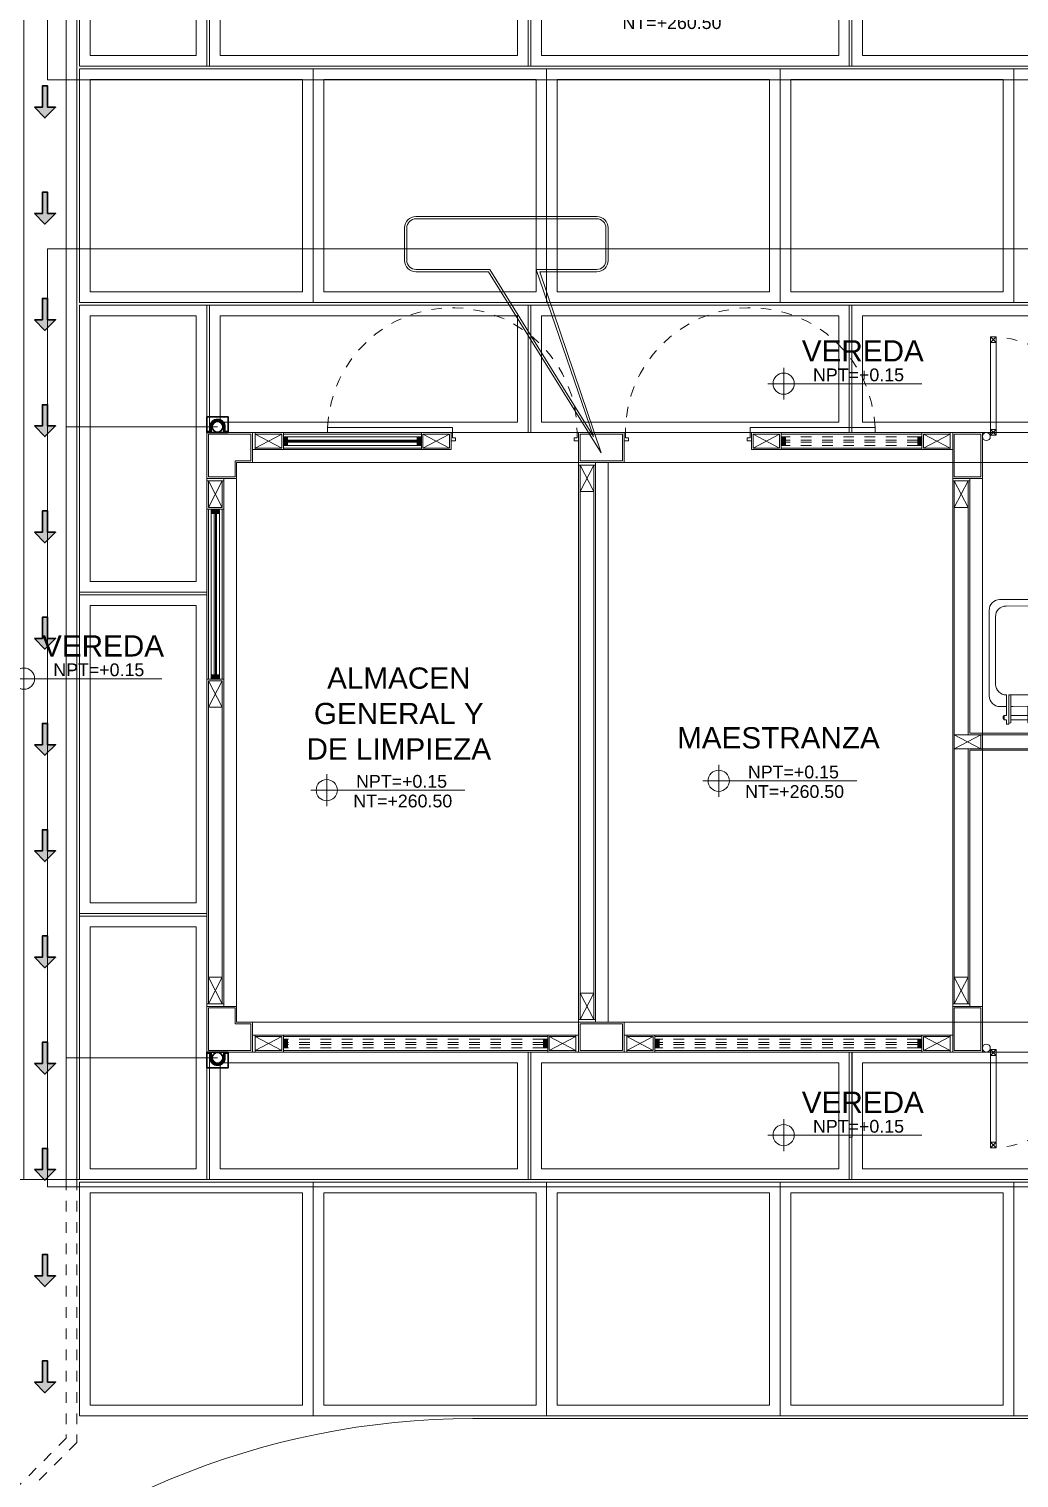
# Model space of a CAD drawing. Header units: metres. Extents: x 349075 to 349285, y 9281902 to 9282050.
# Drawn here: x 349133.6 to 349142.93, y 9281928.29 to 9281941.92 of the extents above; entities that cross this region are included whole.
import ezdxf

# ---------------------------------------------------------------- set-up
doc = ezdxf.new("R2010")
doc.units = ezdxf.units.M
doc.header["$LTSCALE"] = 0.25
for name, pattern in [('01 nivel$0$HIDDEN2', [0.1875, 0.125, -0.0625]), ('ACAD_ISO03W100', [30, 12, -18]), ('HIDDEN', [0.375, 0.25, -0.125]), ('RAYADA', [0.5, 0.25, -0.25])]:
    doc.linetypes.add(name, pattern=pattern)
for name, color, linetype, lineweight in [('.', 7, 'Continuous', 0), ('0_ CUNETAS', 151, 'Continuous', 5), ('0_VANOS', 30, 'Continuous', 9), ('ARQ-FONDO', 253, 'CONTINUOUS', 9), ('CUNETAS-RED', 5, 'CONTINUOUS', 18)]:
    doc.layers.add(name, color=color, linetype=linetype, lineweight=lineweight)
doc.styles.add('Arial_1', font='arial.ttf', dxfattribs={"height": 0.15})

# ---------------------------------------------------------------- blocks, each defined once
blk = doc.blocks.new('dsfd')
at = {"layer": 'ARQ-FONDO'}
for p, q in [((333298.399, 9094259.416), (333296.766, 9094259.416)), ((333300.842, 9094259.416), (333299.554, 9094259.416)), ((333296.511, 9094259.161), (333296.511, 9094258.428)), ((333301.097, 9094258.428), (333301.097, 9094259.161)), ((333296.766, 9094258.224), (333300.842, 9094258.224)), ((333296.766, 9094258.173), (333300.842, 9094258.173))]:
    blk.add_line(p, q, dxfattribs=at)
for points in [[(333299.554, 9094259.416), (333300.941, 9094263.493), (333298.399, 9094259.416)], [(333300.842, 9094259.365), (333299.478, 9094259.365), (333300.764, 9094263.123), (333298.432, 9094259.365), (333296.766, 9094259.365)]]:
    blk.add_lwpolyline(points, dxfattribs=at)
for points in [[(333296.766, 9094259.365, 0.414214), (333296.562, 9094259.161), (333296.562, 9094258.428, 0.414214), (333296.766, 9094258.224)], [(333300.842, 9094258.224, 0.414214), (333301.046, 9094258.428), (333301.046, 9094259.161, 0.414214), (333300.842, 9094259.365)]]:
    blk.add_lwpolyline(points, format="xyb", dxfattribs=at)
for centre, start, end in [((333296.766, 9094259.161), 90, 180), ((333300.842, 9094259.161), 0, 90), ((333296.766, 9094258.428), 180, 270), ((333300.842, 9094258.428), 270, 0)]:
    blk.add_arc(centre, 0.255, start, end, dxfattribs=at)
blk = doc.blocks.new('*U3844')
at = {"layer": '.', "lineweight": 30}
h = blk.add_hatch(color=1, dxfattribs=at)
h.dxf.hatch_style = 1
h.paths.add_polyline_path([(-0.025, -0.05), (-0.1, -0.05), (0, -0.15), (0.1, -0.05), (0.025, -0.05), (0.025, 0.15), (-0.025, 0.15)])
at = {"layer": '0_ CUNETAS', "color": 1, "lineweight": 30}
blk.add_lwpolyline([(-0.1, -0.05), (-0.025, -0.05), (-0.025, 0.15), (0.025, 0.15), (0.025, -0.05), (0.1, -0.05), (0, -0.15)], close=True, dxfattribs=at)
blk = doc.blocks.new('*U3817')
at = {"layer": '0_ CUNETAS', "color": 0, "linetype": 'ByBlock', "lineweight": -2, "transparency": 16777216}
for p in [(0, 12), (0, 11), (0, 10), (0, 9), (0, 8), (0, 7), (0, 6), (0, 5), (0, 4), (0, 3), (0, 2), (0, 1), (0, 0)]:
    blk.add_blockref('*U3844', p, dxfattribs=at)
blk = doc.blocks.new('red drenaje')
at = {"layer": 'CUNETAS-RED', "lineweight": 0}
for p, q in [((-16.98, 70.028), (-16.98, 13.093)), ((-17.08, 69.905), (-17.08, 13.6))]:
    blk.add_line(p, q, dxfattribs=at)
at = {"layer": 'CUNETAS-RED', "linetype": '01 nivel$0$HIDDEN2', "lineweight": 0}
for p, q in [((-17.08, 13.093), (-17.08, 10.66)), ((-16.98, 13.093), (-16.98, 10.619)), ((-17.08, 10.66), (-21.33, 6.411)), ((-16.98, 10.619), (-21.23, 6.369))]:
    blk.add_line(p, q, dxfattribs=at)
at = {"layer": 'CUNETAS-RED', "lineweight": 0}
blk.add_lwpolyline([(-17.48, 69.905), (-17.08, 69.905), (-17.08, 13.093), (-17.48, 13.093), (-17.48, 69.905)], dxfattribs=at)
blk.add_blockref('*U3817', (-17.28, 11.237, 684.918), dxfattribs=at)
blk = doc.blocks.new('edf 2 pg bloque')
at = {"layer": 'ARQ-FONDO', "ltscale": 0.7, "elevation": 1410.933}
blk.add_lwpolyline([(-8.83, 1.67), (1.5, 1.67), (1.5, -12.66), (-8.83, -12.66)], close=True, dxfattribs=at)
blk = doc.blocks.new('JUNTA VEREDA')
at = {"layer": 'ARQ-FONDO'}
blk.add_lwpolyline([(-0.013, 1.2), (0.012, 1.2), (0.012, 0), (-0.013, 0)], close=True, dxfattribs=at)
blk = doc.blocks.new('verda bloque edf 02 pg')
at = {"layer": 'ARQ-FONDO', "elevation": 726.015}
for points in [[(0, 0), (-9.73, 0), (-9.73, -13.33), (0, -13.33)], [(-8.53, -13.33), (-8.53, -10.33), (-9.73, -10.33), (-9.73, -13.33)], [(-8.63, -13.23), (-8.63, -10.43), (-9.63, -10.43), (-9.63, -13.23)], [(-8.505, -13.33), (-5.505, -13.33), (-5.505, -12.13), (-8.505, -12.13)], [(-5.479, -13.33), (-2.479, -13.33), (-2.479, -12.13), (-5.479, -12.13)], [(-2.454, -13.33), (0, -13.33), (0, -12.13), (-2.454, -12.13)], [(-8.405, -13.23), (-5.605, -13.23), (-5.605, -12.23), (-8.405, -12.23)], [(-5.379, -13.23), (-2.579, -13.23), (-2.579, -12.23), (-5.379, -12.23)], [(-2.354, -13.23), (-0.1, -13.23), (-0.1, -12.23), (-2.354, -12.23)]]:
    blk.add_lwpolyline(points, close=True, dxfattribs=at)
at = {"layer": 'ARQ-FONDO'}
for p in [(-8.517, -13.33, 726.015), (-5.491, -13.33, 726.015), (-2.466, -13.33, 726.015)]:
    blk.add_blockref('JUNTA VEREDA', p, dxfattribs=at)
at = {"layer": 'ARQ-FONDO', "insert": (-4.615, -12.861, 726.015), "char_height": 0.12, "width": 0.90214, "attachment_point": 1, "line_spacing_factor": 0.941778, "style": 'Arial_1'}
blk.add_mtext('NT=+260.50', dxfattribs=at)
blk = doc.blocks.new('servicios generales')
at = {"layer": 'ARQ-FONDO', "elevation": 0}
for points in [[(-14.315, 5.385), (-14.315, 5.815), (-13.885, 5.815), (-13.885, 5.535), (-14.035, 5.535), (-14.035, 5.385)], [(-14.3, 5.4), (-14.3, 5.8), (-13.9, 5.8), (-13.9, 5.55), (-14.05, 5.55), (-14.05, 5.4)], [(-10.815, 5.535), (-10.385, 5.535), (-10.385, 5.815), (-10.815, 5.815)], [(-10.8, 5.55), (-10.4, 5.55), (-10.4, 5.8), (-10.8, 5.8)], [(-7.01, 5.385), (-7.01, 5.815), (-7.29, 5.815), (-7.29, 5.385)], [(-7.025, 5.4), (-7.025, 5.8), (-7.275, 5.8), (-7.275, 5.4)], [(-14.315, 0.415), (-14.315, -0.015), (-13.885, -0.015), (-13.885, 0.265), (-14.035, 0.265), (-14.035, 0.415)], [(-14.3, 0.4), (-14.3, 0), (-13.9, 0), (-13.9, 0.25), (-14.05, 0.25), (-14.05, 0.4)], [(-10.815, -0.015), (-10.385, -0.015), (-10.385, 0.265), (-10.815, 0.265)], [(-10.8, 0), (-10.4, 0), (-10.4, 0.25), (-10.8, 0.25)]]:
    blk.add_lwpolyline(points, close=True, dxfattribs=at)
at = {"layer": 'ARQ-FONDO'}
for points in [[(-3.915, 5.535), (-3.485, 5.535), (-3.485, 5.815), (-3.915, 5.815)], [(-3.9, 5.55), (-3.5, 5.55), (-3.5, 5.8), (-3.9, 5.8)], [(0.015, 5.385), (0.015, 5.815), (-0.415, 5.815), (-0.415, 5.535), (-0.265, 5.535), (-0.265, 5.385)], [(0, 5.4), (0, 5.8), (-0.4, 5.8), (-0.4, 5.55), (-0.25, 5.55), (-0.25, 5.4)], [(-7.01, -0.015), (-7.01, 0.415), (-7.29, 0.415), (-7.29, -0.015)], [(0.015, 0.415), (0.015, -0.015), (-0.415, -0.015), (-0.415, 0.265), (-0.265, 0.265), (-0.265, 0.415)], [(-7.025, 0), (-7.025, 0.4), (-7.275, 0.4), (-7.275, 0)], [(0, 0.4), (0, 0), (-0.4, 0), (-0.4, 0.25), (-0.25, 0.25), (-0.25, 0.4)], [(-3.915, -0.015), (-3.485, -0.015), (-3.485, 0.265), (-3.915, 0.265)], [(-3.9, 0), (-3.5, 0), (-3.5, 0.25), (-3.9, 0.25)]]:
    blk.add_lwpolyline(points, close=True, dxfattribs=at)
blk = doc.blocks.new('*U1497')
at = {"linetype": 'Continuous', "true_color": 0xbebebe}
for points in [[(3032.131, 1351.189), (3032.131, 1351.269), (3032.171, 1351.269), (3032.171, 1351.189)], [(3034.581, 1351.189), (3034.581, 1351.269), (3034.621, 1351.269), (3034.621, 1351.189)]]:
    blk.add_hatch(color=9, dxfattribs=at).paths.add_polyline_path(points)
at = {"layer": '0_VANOS', "linetype": 'Continuous'}
for p, q in [((3032.131, 1351.269), (3032.171, 1351.269)), ((3032.131, 1351.269), (3032.131, 1351.189)), ((3032.171, 1351.269), (3032.171, 1351.189)), ((3034.581, 1351.189), (3034.581, 1351.269)), ((3034.581, 1351.269), (3034.621, 1351.269)), ((3034.621, 1351.269), (3034.621, 1351.189)), ((3032.171, 1351.189), (3032.131, 1351.189)), ((3034.621, 1351.189), (3034.581, 1351.189))]:
    blk.add_line(p, q, dxfattribs=at)
at = {"layer": '0_VANOS', "linetype": '01 nivel$0$HIDDEN2', "ltscale": 0.5}
for p, q in [((3032.171, 1351.269), (3034.581, 1351.269)), ((3032.171, 1351.239), (3034.581, 1351.239)), ((3032.171, 1351.219), (3034.581, 1351.219)), ((3032.171, 1351.189), (3034.581, 1351.189))]:
    blk.add_line(p, q, dxfattribs=at)
at = {"layer": '0_VANOS', "linetype": '01 nivel$0$HIDDEN2'}
blk.add_line((3034.581, 1351.269), (3034.621, 1351.269), dxfattribs=at)
blk = doc.blocks.new('*U1498')
at = {"linetype": 'Continuous', "lineweight": 0, "true_color": 0xbebebe}
for points in [[(3037.252, 1360.543), (3037.212, 1360.543), (3037.212, 1360.463), (3037.252, 1360.463)], [(3038.812, 1360.543), (3038.772, 1360.543), (3038.772, 1360.463), (3038.812, 1360.463)]]:
    blk.add_hatch(color=9, dxfattribs=at).paths.add_polyline_path(points)
at = {"layer": '0_VANOS', "linetype": 'Continuous'}
for p, q in [((3037.252, 1360.513), (3038.772, 1360.513)), ((3037.252, 1360.503), (3038.772, 1360.503)), ((3037.252, 1360.493), (3038.772, 1360.493))]:
    blk.add_line(p, q, dxfattribs=at)
for points in [[(3037.212, 1360.543), (3037.212, 1360.463), (3037.252, 1360.463), (3037.252, 1360.543)], [(3037.252, 1360.543), (3038.772, 1360.543), (3038.772, 1360.463), (3037.252, 1360.463)], [(3038.772, 1360.543), (3038.772, 1360.463), (3038.812, 1360.463), (3038.812, 1360.543)]]:
    blk.add_lwpolyline(points, close=True, dxfattribs=at)
blk = doc.blocks.new('*U1486')
at = {"linetype": 'Continuous', "lineweight": 0, "true_color": 0xbebebe}
for points in [[(3037.252, 1360.543), (3037.212, 1360.543), (3037.212, 1360.463), (3037.252, 1360.463)], [(3038.512, 1360.543), (3038.472, 1360.543), (3038.472, 1360.463), (3038.512, 1360.463)]]:
    blk.add_hatch(color=9, dxfattribs=at).paths.add_polyline_path(points)
at = {"layer": '0_VANOS', "linetype": 'Continuous'}
for p, q in [((3037.252, 1360.513), (3038.472, 1360.513)), ((3037.252, 1360.503), (3038.472, 1360.503)), ((3037.252, 1360.493), (3038.472, 1360.493))]:
    blk.add_line(p, q, dxfattribs=at)
for points in [[(3037.212, 1360.543), (3037.212, 1360.463), (3037.252, 1360.463), (3037.252, 1360.543)], [(3037.252, 1360.543), (3038.472, 1360.543), (3038.472, 1360.463), (3037.252, 1360.463)], [(3038.472, 1360.543), (3038.472, 1360.463), (3038.512, 1360.463), (3038.512, 1360.543)]]:
    blk.add_lwpolyline(points, close=True, dxfattribs=at)
blk = doc.blocks.new('*U1485')
at = {"linetype": 'Continuous', "true_color": 0xbebebe}
for points in [[(3032.131, 1351.189), (3032.131, 1351.269), (3032.171, 1351.269), (3032.171, 1351.189)], [(3033.416, 1351.189), (3033.416, 1351.269), (3033.456, 1351.269), (3033.456, 1351.189)]]:
    blk.add_hatch(color=9, dxfattribs=at).paths.add_polyline_path(points)
at = {"layer": '0_VANOS', "linetype": 'Continuous'}
for p, q in [((3032.131, 1351.269), (3032.171, 1351.269)), ((3032.131, 1351.269), (3032.131, 1351.189)), ((3032.171, 1351.269), (3032.171, 1351.189)), ((3033.416, 1351.189), (3033.416, 1351.269)), ((3033.416, 1351.269), (3033.456, 1351.269)), ((3033.456, 1351.269), (3033.456, 1351.189)), ((3032.171, 1351.189), (3032.131, 1351.189)), ((3033.456, 1351.189), (3033.416, 1351.189))]:
    blk.add_line(p, q, dxfattribs=at)
at = {"layer": '0_VANOS', "linetype": '01 nivel$0$HIDDEN2', "ltscale": 0.5}
for p, q in [((3032.171, 1351.269), (3033.416, 1351.269)), ((3032.171, 1351.239), (3033.416, 1351.239)), ((3032.171, 1351.219), (3033.416, 1351.219)), ((3032.171, 1351.189), (3033.416, 1351.189))]:
    blk.add_line(p, q, dxfattribs=at)
at = {"layer": '0_VANOS', "linetype": '01 nivel$0$HIDDEN2'}
blk.add_line((3033.416, 1351.269), (3033.456, 1351.269), dxfattribs=at)
blk = doc.blocks.new('junta vereda 0.8')
at = {"layer": 'ARQ-FONDO'}
blk.add_lwpolyline([(0.013, 0), (-0.013, 0), (-0.013, 0.8), (0.013, 0.8)], close=True, dxfattribs=at)
blk = doc.blocks.new('montante')
at = {"layer": 'ARQ-FONDO', "lineweight": 30}
for p, q in [((0, 0.07), (0.045, 0.07)), ((0, 0.06), (0.055, 0.06)), ((0.045, 0.07), (0.045, 0.095)), ((0, -0.06), (0.055, -0.06)), ((0, -0.07), (0.045, -0.07)), ((0.045, -0.07), (0.045, -0.095))]:
    blk.add_line(p, q, dxfattribs=at)
blk.add_lwpolyline([(-0.095, 0.1), (-0.095, -0.1), (0.055, -0.1), (0.055, 0.1)], close=True, dxfattribs=at)
blk.add_circle((0, 0), 0.05, dxfattribs=at)
for centre, radius, start, end in [((0, 0), 0.07, 90, 270), ((0, 0), 0.06, 90, 270), ((0.05, 0.095), 0.005, 0, 180), ((0.05, -0.095), 0.005, 180, 0)]:
    blk.add_arc(centre, radius, start, end, dxfattribs=at)
blk = doc.blocks.new('Cotas de elevación - M_Cota de elevación - Destino rellenado-517392-Nivel 1')
at = {"layer": 'ARQ-FONDO'}
for p, q in [((0, -0.0015), (0, 0.0015)), ((-0.0015, 0), (0.013, 0))]:
    blk.add_line(p, q, dxfattribs=at)
blk.add_circle((0, 0), 0.001, dxfattribs=at)
blk = doc.blocks.new('TACHOS DE BASURA 2222')
at = {"layer": 'ARQ-FONDO'}
blk.add_lwpolyline([(0.248, 0.638), (0.248, 0.679), (0.228, 0.679), (0.227, 0.406), (0.227, 0.406), (-0.226, 0.406), (-0.226, 0.68), (-0.246, 0.68), (-0.246, 0.639), (-0.267, 0.639), (-0.267, 0.598), (-0.246, 0.598), (-0.247, 0.406), (-0.247, 0.406), (-0.248, 0.406), (-0.248, 0.406, 0.414214), (-0.349, 0.306), (-0.349, 0.306), (-0.35, -0.33, 0.414214), (-0.249, -0.431), (0.248, -0.432, 0.414214), (0.349, -0.331), (0.35, 0.305), (0.35, 0.305, 0.414214), (0.249, 0.406), (0.249, 0.406), (0.248, 0.406), (0.248, 0.406), (0.248, 0.597), (0.268, 0.597), (0.278, 0.608), (0.278, 0.628), (0.268, 0.638)], format="xyb", close=True, dxfattribs=at)
for points in [[(-0.267, 0.598), (-0.277, 0.608), (-0.277, 0.629), (-0.267, 0.639)], [(-0.226, 0.67), (-0.206, 0.669), (-0.206, 0.406)], [(-0.045, 0.639), (-0.206, 0.639)], [(-0.206, 0.598), (-0.045, 0.598)], [(-0.045, 0.516), (-0.045, 0.669), (-0.024, 0.669), (-0.025, 0.517)], [(0.046, 0.516), (0.046, 0.669), (0.026, 0.669), (0.026, 0.516)], [(0.046, 0.639), (0.207, 0.638)], [(0.207, 0.598), (0.046, 0.598)], [(0.228, 0.669), (0.207, 0.669), (0.207, 0.406)], [(0.268, 0.638), (0.268, 0.597)], [(-0.206, 0.514), (-0.186, 0.514), (0.187, 0.513), (0.207, 0.514)]]:
    blk.add_lwpolyline(points, dxfattribs=at)
blk.add_lwpolyline([(-0.247, 0.515), (-0.307, 0.516), (-0.307, 0.516, 0.41821), (-0.409, 0.415), (-0.409, 0.415), (-0.41, -0.39), (-0.41, -0.39, 0.410228), (-0.311, -0.491), (-0.311, -0.491), (0.31, -0.492, 0.410228), (0.409, -0.392), (0.409, -0.392), (0.41, 0.414), (0.41, 0.414, 0.41821), (0.308, 0.515), (0.308, 0.515), (0.248, 0.514)], format="xyb", dxfattribs=at)
blk = doc.blocks.new('p9')
at = {"layer": 'ARQ-FONDO', "linetype": 'Continuous'}
for p, q in [((3245.23, 1562.596, -0.004), (3245.285, 1562.541, -0.004)), ((3245.23, 1562.541, -0.004), (3245.285, 1562.596, -0.004)), ((3246.107, 1562.596, -0.004), (3246.162, 1562.541, -0.004)), ((3246.107, 1562.541, -0.004), (3246.162, 1562.596, -0.004)), ((3245.23, 1560.786, -0.004), (3245.285, 1560.731, -0.004)), ((3245.23, 1560.731, -0.004), (3245.285, 1560.786, -0.004)), ((3246.107, 1560.786, -0.004), (3246.162, 1560.731, -0.004)), ((3246.107, 1560.731, -0.004), (3246.162, 1560.786, -0.004))]:
    blk.add_line(p, q, dxfattribs=at)
at = {"layer": 'ARQ-FONDO', "linetype": 'Continuous', "elevation": -0.004}
for points in [[(3245.23, 1562.541), (3246.162, 1562.541), (3246.162, 1562.596), (3245.23, 1562.596)], [(3245.23, 1562.541), (3245.23, 1562.596), (3245.285, 1562.596), (3245.285, 1562.541)], [(3246.107, 1562.541), (3246.107, 1562.596), (3246.162, 1562.596), (3246.162, 1562.541)], [(3245.23, 1560.786), (3246.162, 1560.786), (3246.162, 1560.731), (3245.23, 1560.731)], [(3245.23, 1560.731), (3245.23, 1560.786), (3245.285, 1560.786), (3245.285, 1560.731)], [(3246.107, 1560.731), (3246.107, 1560.786), (3246.162, 1560.786), (3246.162, 1560.731)]]:
    blk.add_lwpolyline(points, close=True, dxfattribs=at)
at = {"layer": 'ARQ-FONDO', "linetype": 'RAYADA', "ltscale": 0.7}
for centre, start, end in [((3246.162, 1562.596, -0.004), 180.6157, 270), ((3246.162, 1560.731, -0.004), 89.9997, 179.3843)]:
    blk.add_arc(centre, 0.933, start, end, dxfattribs=at)
blk = doc.blocks.new('*U1487')
at = {"linetype": 'Continuous', "true_color": 0xbebebe}
for points in [[(3032.131, 1351.189), (3032.131, 1351.269), (3032.171, 1351.269), (3032.171, 1351.189)], [(3034.606, 1351.189), (3034.606, 1351.269), (3034.646, 1351.269), (3034.646, 1351.189)]]:
    blk.add_hatch(color=9, dxfattribs=at).paths.add_polyline_path(points)
at = {"layer": '0_VANOS', "linetype": 'Continuous'}
for p, q in [((3032.131, 1351.269), (3032.171, 1351.269)), ((3032.131, 1351.269), (3032.131, 1351.189)), ((3032.171, 1351.269), (3032.171, 1351.189)), ((3034.606, 1351.189), (3034.606, 1351.269)), ((3034.606, 1351.269), (3034.646, 1351.269)), ((3034.646, 1351.269), (3034.646, 1351.189)), ((3032.171, 1351.189), (3032.131, 1351.189)), ((3034.646, 1351.189), (3034.606, 1351.189))]:
    blk.add_line(p, q, dxfattribs=at)
at = {"layer": '0_VANOS', "linetype": '01 nivel$0$HIDDEN2', "ltscale": 0.5}
for p, q in [((3032.171, 1351.269), (3034.606, 1351.269)), ((3032.171, 1351.239), (3034.606, 1351.239)), ((3032.171, 1351.219), (3034.606, 1351.219)), ((3032.171, 1351.189), (3034.606, 1351.189))]:
    blk.add_line(p, q, dxfattribs=at)
at = {"layer": '0_VANOS', "linetype": '01 nivel$0$HIDDEN2'}
blk.add_line((3034.606, 1351.269), (3034.646, 1351.269), dxfattribs=at)
blk = doc.blocks.new('00_PTA_ 01')
at = {"layer": 'ARQ-FONDO'}
for points in [[(0, 0), (0.035, 0), (0.035, 0.025), (0.01, 0.025), (0.01, 0.065), (0, 0.065)], [(1, 0), (1, 0.065), (0.99, 0.065), (0.99, 0.025), (0.965, 0.025), (0.965, 0)], [(1.97, 0.105), (0.99, 0.105), (0.99, 0.065), (1.97, 0.065)]]:
    blk.add_lwpolyline(points, close=True, dxfattribs=at)
at = {"layer": 'ARQ-FONDO', "linetype": 'ACAD_ISO03W100', "ltscale": 0.01}
blk.add_arc((0.99, 0.065), 0.98, 2.3621, 179.9762, dxfattribs=at)
at = {"layer": 'ARQ-FONDO', "linetype": 'HIDDEN', "ltscale": 0.25}
blk.add_arc((0.99, 0.065), 0.98, 359.9999999999994, 1.2213e-12, dxfattribs=at)
blk = doc.blocks.new('bloque 03 pg')
at = {"layer": 'ARQ-FONDO'}
for p, q in [((-13.61, 0, 664.369), (-12.31, 0, 664.369)), ((-12.31, -0.16, 664.369), (-12.31, 0, 664.369)), ((-7.595, 0, 664.369), (-8.92, 0, 664.369)), ((-13.625, -0.145), (-13.875, -0.015)), ((-13.875, -0.145), (-13.625, -0.015)), ((-13.61, -0.015, -833.733), (-12.31, -0.015)), ((-12.045, -0.015), (-12.295, -0.145)), ((-12.295, -0.015), (-12.045, -0.145)), ((-8.935, -0.145), (-9.185, -0.015)), ((-9.185, -0.145), (-8.935, -0.015)), ((-7.595, -0.015, -705.466), (-8.92, -0.015, -705.466)), ((-7.58, -0.145), (-7.33, -0.015)), ((-7.33, -0.145), (-7.58, -0.015)), ((-13.61, -0.145, -705.466), (-12.31, -0.145, -705.466)), ((-13.61, -0.16, 664.369), (-12.31, -0.16, 664.369)), ((-7.595, -0.145, -705.466), (-8.92, -0.145, -705.466)), ((-7.595, -0.16, 664.369), (-8.92, -0.16, 664.369)), ((-10.83, -3.118, 664.369), (-10.83, -0.28, 664.369)), ((-10.815, -0.555), (-10.685, -0.305)), ((-10.815, -0.305), (-10.685, -0.555)), ((-10.67, -5.55, 664.369), (-10.67, -0.28, 664.369)), ((-14.185, -0.705), (-14.315, -0.455)), ((-14.185, -0.455), (-14.315, -0.705)), ((-7.305, -5.375, 664.369), (-7.305, -0.455, 664.369)), ((-7.305, -0.455, 664.369), (-7.145, -0.455, 664.369)), ((-7.29, -0.705), (-7.16, -0.455)), ((-7.29, -0.455), (-7.16, -0.705)), ((-7.145, -2.83, 664.369), (-7.145, -0.455, 664.369)), ((-10.815, -5.275), (-10.815, -0.555, -705.466)), ((-10.685, -5.275, -705.466), (-10.685, -0.555, -705.466)), ((-14.33, -0.72, 664.369), (-14.33, -2.8, 664.369)), ((-14.315, -0.72, -705.466), (-14.315, -2.32, -705.466)), ((-14.185, -0.72, -705.466), (-14.185, -2.32, -705.466)), ((-14.17, -0.72, 664.369), (-14.17, -2.8, 664.369)), ((-7.29, -2.845, -705.466), (-7.29, -0.705, -705.466)), ((-7.16, -2.845, -705.466), (-7.16, -0.705, -705.466)), ((-14.33, -2.32, 664.369), (-14.17, -2.32, 664.369)), ((-14.185, -2.585, -2095.851), (-14.315, -2.335, -2095.851)), ((-14.185, -2.335, -2095.851), (-14.315, -2.585, -2095.851)), ((-14.315, -5.125, -705.466), (-14.315, -2.585, -705.466)), ((-14.185, -5.125, -705.466), (-14.185, -2.585, -705.466)), ((-14.33, -5.375, 664.369), (-14.33, -2.8, 664.369)), ((-14.17, -5.375, 664.369), (-14.17, -2.8, 664.369)), ((-7.04, -2.845, -673.135), (-7.29, -2.975, -673.135)), ((-7.29, -2.845, -673.135), (-7.04, -2.975, -673.135)), ((-7.145, -2.83, 664.369), (-3.81, -2.83, 664.369)), ((-7.04, -2.845, -673.135), (-3.915, -2.845)), ((-7.29, -5.125, -705.466), (-7.29, -2.975, -673.135)), ((-7.16, -5.125, -705.466), (-7.16, -2.975, -673.135)), ((-7.145, -5.375, 664.369), (-7.145, -2.99, 664.369)), ((-7.145, -2.99, 664.369), (-3.81, -2.99, 664.369)), ((-7.04, -2.975, -673.135), (-3.915, -2.975)), ((-14.315, -5.125, -41.097), (-14.185, -5.375, -41.097)), ((-14.315, -5.375, -41.097), (-14.185, -5.125, -41.097)), ((-7.29, -5.125, 0), (-7.16, -5.375, 0)), ((-7.29, -5.375, 0), (-7.16, -5.125, 0)), ((-10.815, -5.275), (-10.685, -5.525)), ((-10.815, -5.525), (-10.685, -5.275)), ((-14.33, -5.375, 664.369), (-14.17, -5.375, 664.369)), ((-13.625, -5.815, 726.015), (-13.875, -5.685, 726.015)), ((-13.875, -5.815, 726.015), (-13.625, -5.685, 726.015)), ((-11.12, -5.67, 664.369), (-13.61, -5.67, 664.369)), ((-11.12, -5.685, -705.466), (-13.61, -5.685, -705.466)), ((-11.105, -5.685, -705.466), (-10.855, -5.815, -705.466)), ((-10.855, -5.685, -705.466), (-11.105, -5.815, -705.466)), ((-10.855, -5.83, 664.369), (-10.855, -5.67, 664.369)), ((-10.125, -5.815), (-10.375, -5.685)), ((-10.375, -5.815), (-10.125, -5.685)), ((-7.595, -5.67, 664.369), (-10.11, -5.67, 664.369)), ((-7.595, -5.685, -705.466), (-10.11, -5.685, -705.466)), ((-7.58, -5.685, -705.466), (-7.33, -5.815, -705.466)), ((-7.33, -5.685, -705.466), (-7.58, -5.815, -705.466)), ((-7.33, -5.83, 664.369), (-7.33, -5.67, 664.369)), ((-11.12, -5.815, -705.466), (-13.61, -5.815, -705.466)), ((-11.12, -5.83, 664.369), (-13.61, -5.83, 664.369)), ((-7.595, -5.815, -705.466), (-10.11, -5.815, -705.466)), ((-7.595, -5.83, 664.369), (-10.11, -5.83, 664.369))]:
    blk.add_line(p, q, dxfattribs=at)
at = {"layer": 'ARQ-FONDO', "lineweight": 5}
blk.add_line((-7.145, -5.375, 0), (-7.305, -5.375), dxfattribs=at)
at = {"layer": 'ARQ-FONDO', "ltscale": 0.7}
for points, elevation in [([(-15.83, 1.73), (1.5, 1.73), (1.5, -7.1), (-15.83, -7.1)], 664.369), ([(-14.05, -0.43), (-14.33, -0.43), (-14.33, -5.4), (-14.05, -5.4)], -41.097), ([(-7.025, -0.43), (-7.305, -0.43), (-7.305, -5.4), (-7.025, -5.4)], 0), ([(-0.43, -5.83), (-0.43, -5.55), (-13.9, -5.55), (-13.9, -5.83)], -726.015)]:
    blk.add_lwpolyline(points, close=True, dxfattribs=dict(at, elevation=elevation))
for points in [[(-0.43, -0.28), (-0.43, 0), (-13.9, 0), (-13.9, -0.28)], [(-10.55, -0.28), (-10.83, -0.28), (-10.83, -5.55), (-10.55, -5.55)]]:
    blk.add_lwpolyline(points, close=True, dxfattribs=at)
at = {"layer": 'ARQ-FONDO'}
for points in [[(-13.875, -0.16), (-13.9, -0.16), (-13.9, 0), (-13.875, 0)], [(-13.875, -0.16), (-13.61, -0.16), (-13.61, 0), (-13.875, 0)], [(-13.875, -0.145), (-13.625, -0.145), (-13.625, -0.015), (-13.875, -0.015)], [(-14.17, -0.43), (-14.17, -0.455), (-14.33, -0.455), (-14.33, -0.43)], [(-14.17, -0.455), (-14.17, -0.72), (-14.33, -0.72), (-14.33, -0.455)], [(-14.185, -0.455), (-14.185, -0.705), (-14.315, -0.705), (-14.315, -0.455)]]:
    blk.add_lwpolyline(points, close=True, dxfattribs=at)
for points, elevation in [([(-12.31, 0), (-12.03, 0), (-12.03, -0.16), (-12.31, -0.16)], 0), ([(-9.2, -0.16), (-8.92, -0.16), (-8.92, 0), (-9.2, 0)], 0), ([(-7.33, -0.16), (-7.595, -0.16), (-7.595, 0), (-7.33, 0)], 0), ([(-7.33, -0.16), (-7.305, -0.16), (-7.305, 0), (-7.33, 0)], 0), ([(-12.295, -0.015), (-12.045, -0.015), (-12.045, -0.145), (-12.295, -0.145)], 0), ([(-9.185, -0.145), (-8.935, -0.145), (-8.935, -0.015), (-9.185, -0.015)], 0), ([(-7.33, -0.145), (-7.58, -0.145), (-7.58, -0.015), (-7.33, -0.015)], 0), ([(-10.83, -0.28), (-10.83, -0.305), (-10.67, -0.305), (-10.67, -0.28)], 0), ([(-10.815, -0.305), (-10.815, -0.555), (-10.685, -0.555), (-10.685, -0.305)], 0), ([(-7.305, -0.43), (-7.305, -0.455), (-7.145, -0.455), (-7.145, -0.43)], 0), ([(-7.29, -0.455), (-7.29, -0.705), (-7.16, -0.705), (-7.16, -0.455)], 0), ([(-14.185, -2.335), (-14.185, -2.585), (-14.315, -2.585), (-14.315, -2.335)], -2095.851), ([(-7.29, -2.845), (-7.04, -2.845), (-7.04, -2.975), (-7.29, -2.975)], -673.135), ([(-14.315, -5.375), (-14.315, -5.125), (-14.185, -5.125), (-14.185, -5.375)], -41.097), ([(-7.29, -5.375), (-7.29, -5.125), (-7.16, -5.125), (-7.16, -5.375)], 0), ([(-10.815, -5.525), (-10.815, -5.275), (-10.685, -5.275), (-10.685, -5.525)], 0), ([(-14.33, -5.4), (-14.33, -5.375), (-14.17, -5.375), (-14.17, -5.4)], -41.097), ([(-7.305, -5.4), (-7.305, -5.375), (-7.145, -5.375), (-7.145, -5.4)], 0), ([(-10.83, -5.55), (-10.83, -5.525), (-10.67, -5.525), (-10.67, -5.55)], 0), ([(-13.9, -5.83), (-13.875, -5.83), (-13.875, -5.67), (-13.9, -5.67)], 726.015), ([(-13.875, -5.83), (-13.61, -5.83), (-13.61, -5.67), (-13.875, -5.67)], 726.015), ([(-13.875, -5.815), (-13.625, -5.815), (-13.625, -5.685), (-13.875, -5.685)], 726.015), ([(-10.855, -5.67), (-11.12, -5.67), (-11.12, -5.83), (-10.855, -5.83)], -705.466), ([(-10.855, -5.685), (-11.105, -5.685), (-11.105, -5.815), (-10.855, -5.815)], -705.466), ([(-10.83, -5.67), (-10.855, -5.67), (-10.855, -5.83), (-10.83, -5.83)], -705.466), ([(-10.4, -5.83), (-10.375, -5.83), (-10.375, -5.67), (-10.4, -5.67)], 0), ([(-10.375, -5.83), (-10.11, -5.83), (-10.11, -5.67), (-10.375, -5.67)], 0), ([(-10.375, -5.815), (-10.125, -5.815), (-10.125, -5.685), (-10.375, -5.685)], 0), ([(-7.33, -5.67), (-7.595, -5.67), (-7.595, -5.83), (-7.33, -5.83)], -705.466), ([(-7.33, -5.685), (-7.58, -5.685), (-7.58, -5.815), (-7.33, -5.815)], -705.466), ([(-7.305, -5.67), (-7.33, -5.67), (-7.33, -5.83), (-7.305, -5.83)], -705.466)]:
    blk.add_lwpolyline(points, close=True, dxfattribs=dict(at, elevation=elevation))
at = {"layer": 'ARQ-FONDO', "linetype": 'Continuous', "ltscale": 0.3}
for centre in [(-6.988, -0.037), (-6.988, -5.793)]:
    blk.add_circle(centre, 0.0372, dxfattribs=at)
at = {"layer": 'ARQ-FONDO'}
for name, p, xscale, yscale, zscale in [('00_PTA_ 01', (-10.83, -0.078), -1.199999999999817, 1.199999999999817, 1.199999999999817), ('00_PTA_ 01', (-10.4, -0.078), 1.199999999999817, 1.199999999999817, 1.199999999999817), ('Cotas de elevación - M_Cota de elevación - Destino rellenado-517392-Nivel 1', (-9.509, -3.277, -441.507), 99.99999999999991, 99.99999999999991, 99.99999999999991), ('Cotas de elevación - M_Cota de elevación - Destino rellenado-517392-Nivel 1', (-13.201, -3.365, -705.466), 99.99999999999991, 99.99999999999991, 99.99999999999991)]:
    blk.add_blockref(name, p, dxfattribs=dict(at, xscale=xscale, yscale=yscale, zscale=zscale))
at = {"layer": 'ARQ-FONDO', "yscale": 0.9926736795837195, "zscale": 0.9926736795837195, "rotation": 270}
for p, xscale in [((-1556.247, 3222.356, 0.004), 0.9926736795837195), ((-1556.247, -3228.186, 0.004), -0.9926736795837195)]:
    blk.add_blockref('p9', p, dxfattribs=dict(at, xscale=xscale))
at = {"layer": 'ARQ-FONDO', "lineweight": 0}
for p, rotation in [((-14.23, 0.055), 270.0000012256321), ((-14.23, -5.885, -726.015), 90)]:
    blk.add_blockref('montante', p, dxfattribs=dict(at, rotation=rotation))
at = {"layer": 'ARQ-FONDO'}
blk.add_blockref('servicios generales', (-0.015, -5.815, 0), dxfattribs=at)
at = {"layer": 'ARQ-FONDO', "xscale": -1}
for name, p, rotation in [('*U1486', (-3050.822, 1360.423), 180), ('*U1498', (-1374.753, -3039.532), 270), ('TACHOS DE BASURA 2222', (-6.552, -2.063, -705.462), 180), ('junta vereda 0.8', (-8.266, -5.83, -726.015), 180)]:
    blk.add_blockref(name, p, dxfattribs=dict(at, rotation=rotation))
for name, p in [('*U1485', (3024.536, -1351.309, -664.369)), ('*U1497', (3021.011, -1356.979, -705.466)), ('*U1487', (3024.536, -1356.979, -705.466))]:
    blk.add_blockref(name, p, dxfattribs=at)
at = {"layer": 'ARQ-FONDO', "char_height": 0.2, "attachment_point": 1, "style": 'Arial_1'}
for s, insert, width in [('\\pxqc;ALMACEN GENERAL Y DE LIMPIEZA', (-13.495, -2.21, -705.466), 1.9453), ('\\pxqc;MAESTRANZA', (-9.919, -2.772, -704.966), 1.9453), ('\\pxqc;VEREDA', (-9.327, -6.203, 664.369), 2.3499)]:
    blk.add_mtext(s, dxfattribs=dict(at, insert=insert, width=width))
at = {"layer": 'ARQ-FONDO', "char_height": 0.12, "width": 0.90214, "attachment_point": 1, "line_spacing_factor": 0.941778, "style": 'Arial_1'}
for s, insert in [('NPT=+0.15', (-9.234, -3.134, -441.507)), ('NPT=+0.15', (-12.925, -3.222, -705.466)), ('NT=+260.50', (-12.951, -3.407, -705.466)), ('NT=+260.50', (-9.26, -3.318, -441.507)), ('NPT=+0.15', (-8.621, -6.469, 664.369))]:
    blk.add_mtext(s, dxfattribs=dict(at, insert=insert))
blk = doc.blocks.new('verda bloque 03 pg')
at = {"layer": 'ARQ-FONDO'}
for points in [[(-14.33, 1.2), (-14.33, -1.502), (-15.53, -1.502), (-15.53, 1.2)], [(-14.43, 1.1), (-14.43, -1.402), (-15.43, -1.402), (-15.43, 1.1)], [(-14.305, 0), (-11.305, 0), (-11.305, 1.2), (-14.305, 1.2)], [(-14.205, 0.1), (-11.405, 0.1), (-11.405, 1.1), (-14.205, 1.1)], [(-11.279, 0), (-8.279, 0), (-8.279, 1.2), (-11.279, 1.2)], [(-11.179, 0.1), (-8.379, 0.1), (-8.379, 1.1), (-11.179, 1.1)], [(-8.254, 0), (-5.254, 0), (-5.254, 1.2), (-8.254, 1.2)], [(-8.154, 0.1), (-5.354, 0.1), (-5.354, 1.1), (-8.154, 1.1)], [(-14.33, -1.527), (-14.33, -4.527), (-15.53, -4.527), (-15.53, -1.527)], [(-14.43, -1.627), (-14.43, -4.427), (-15.43, -4.427), (-15.43, -1.627)], [(-14.33, -4.552), (-14.33, -7.03), (-15.53, -7.03), (-15.53, -4.552)], [(-14.43, -4.652), (-14.43, -6.93), (-15.43, -6.93), (-15.43, -4.652)]]:
    blk.add_lwpolyline(points, close=True, dxfattribs=at)
at = {"layer": 'ARQ-FONDO', "elevation": -726.015}
for points in [[(-14.305, -7.03), (-11.305, -7.03), (-11.305, -5.83), (-14.305, -5.83)], [(-11.279, -7.03), (-8.279, -7.03), (-8.279, -5.83), (-11.279, -5.83)], [(-8.254, -7.03), (-5.254, -7.03), (-5.254, -5.83), (-8.254, -5.83)], [(-14.205, -6.93), (-11.405, -6.93), (-11.405, -5.93), (-14.205, -5.93)], [(-11.179, -6.93), (-8.379, -6.93), (-8.379, -5.93), (-11.179, -5.93)], [(-8.154, -6.93), (-5.354, -6.93), (-5.354, -5.93), (-8.154, -5.93)]]:
    blk.add_lwpolyline(points, close=True, dxfattribs=at)
at = {"layer": 'ARQ-FONDO'}
for p in [(-14.317, 0), (-11.291, 0), (-8.266, 0), (-14.317, -7.03, -726.015), (-11.291, -7.03, -726.015), (-8.266, -7.03, -726.015)]:
    blk.add_blockref('JUNTA VEREDA', p, dxfattribs=at)
at = {"layer": 'ARQ-FONDO', "xscale": 99.99999999999991, "yscale": 99.99999999999991, "zscale": 99.99999999999991}
for p in [(-8.897, 0.461, 664.369), (-16.053, -2.316, 664.369), (-8.897, -6.612, 664.369)]:
    blk.add_blockref('Cotas de elevación - M_Cota de elevación - Destino rellenado-517392-Nivel 1', p, dxfattribs=at)
at = {"layer": 'ARQ-FONDO', "rotation": 90}
for p in [(-14.33, -1.514), (-14.33, -4.539)]:
    blk.add_blockref('JUNTA VEREDA', p, dxfattribs=at)
at = {"layer": 'ARQ-FONDO', "char_height": 0.2, "width": 2.3499, "attachment_point": 1, "style": 'Arial_1'}
for insert in [(-9.327, 0.87, 664.369), (-16.483, -1.907, 664.369)]:
    blk.add_mtext('\\pxqc;VEREDA', dxfattribs=dict(at, insert=insert))
at = {"layer": 'ARQ-FONDO', "char_height": 0.12, "width": 0.90214, "attachment_point": 1, "line_spacing_factor": 0.941778, "style": 'Arial_1'}
for insert in [(-8.621, 0.604, 664.369), (-15.777, -2.172, 664.369)]:
    blk.add_mtext('NPT=+0.15', dxfattribs=dict(at, insert=insert))

msp = doc.modelspace()

# ---------------------------------------------------------------- linework, layer by layer
at = {"layer": 'ARQ-FONDO'}
for p, q in [((349134.08, 9281939.35), (349134.08, 9281941.55)), ((349134.08, 9281941.55), (349143.81, 9281941.55)), ((349136.28, 9281939.35), (349136.28, 9281941.55)), ((349138.48, 9281939.35), (349138.48, 9281941.55)), ((349140.68, 9281939.35), (349140.68, 9281941.55)), ((349142.88, 9281939.35), (349142.88, 9281941.55)), ((349142.88, 9281939.35), (349142.88, 9281941.55)), ((349134.08, 9281939.35), (349144.211, 9281939.35)), ((349134.08, 9281931.095), (349133.43, 9281931.095)), ((349134.08, 9281931.07), (349150.41, 9281931.07)), ((349134.08, 9281929.35), (349134.08, 9281931.07)), ((349134.08, 9281931.07), (349139.24, 9281931.07)), ((349134.08, 9281929.35), (349134.08, 9281931.07)), ((349134.08, 9281931.07), (349139.24, 9281931.07)), ((349134.08, 9281928.87), (349134.08, 9281931.07)), ((349136.28, 9281928.87), (349136.28, 9281931.07)), ((349138.48, 9281928.87), (349138.48, 9281931.07)), ((349140.68, 9281928.87), (349140.68, 9281931.07)), ((349142.88, 9281928.87), (349142.88, 9281931.07)), ((349134.08, 9281928.87), (349150.41, 9281928.87)), ((349134.08, 9281928.87), (349150.41, 9281928.87))]:
    msp.add_line(p, q, dxfattribs=at)
at = {"layer": 'ARQ-FONDO', "lineweight": 0}
for p, q in [((349135.38, 9281938.18, 726.015), (349133.955, 9281938.18, 726.015)), ((349135.38, 9281932.239, 0), (349133.955, 9281932.239, 0))]:
    msp.add_line(p, q, dxfattribs=at)
at = {"layer": 'ARQ-FONDO'}
msp.add_lwpolyline([(349130.385, 9281921.364), (349130.385, 9281920.381), (349135.065, 9281920.381), (349135.065, 9281921.531, -0.414214), (349138.065, 9281924.531), (349138.94, 9281924.531, -0.414214), (349141.94, 9281921.531), (349141.94, 9281918.001), (349156.759, 9281918.001), (349156.759, 9281921.001, -0.414214), (349158.759, 9281923.001), (349161, 9281923.001), (349161, 9281955.074), (349146.685, 9281955.074), (349146.685, 9281941.899), (349151.826, 9281941.899, -0.414236), (349154.851, 9281938.874), (349154.85, 9281931.844, -0.414191), (349151.85, 9281928.845), (349151.06, 9281928.845), (349137.785, 9281928.845, 0.417396), (349130.385, 9281921.364)], format="xyb", dxfattribs=at)
for points, elevation in [([(349134.18, 9281941.45), (349136.18, 9281941.45), (349136.18, 9281939.45), (349134.18, 9281939.45)], -664.369), ([(349136.38, 9281941.45), (349138.38, 9281941.45), (349138.38, 9281939.45), (349136.38, 9281939.45)], -664.369), ([(349138.58, 9281941.45), (349140.58, 9281941.45), (349140.58, 9281939.45), (349138.58, 9281939.45)], -664.369), ([(349140.78, 9281941.45), (349142.78, 9281941.45), (349142.78, 9281939.45), (349140.78, 9281939.45)], -664.369), ([(349135.28, 9281938.125), (349149.61, 9281938.125), (349149.61, 9281932.295), (349135.28, 9281932.295)], 726.015), ([(349135.28, 9281938.125), (349149.61, 9281938.125), (349149.61, 9281932.295), (349135.28, 9281932.295)], 726.015), ([(349134.18, 9281930.97), (349136.18, 9281930.97), (349136.18, 9281928.97), (349134.18, 9281928.97)], 746.564), ([(349136.38, 9281930.97), (349138.38, 9281930.97), (349138.38, 9281928.97), (349136.38, 9281928.97)], 746.564), ([(349138.58, 9281930.97), (349140.58, 9281930.97), (349140.58, 9281928.97), (349138.58, 9281928.97)], 746.564), ([(349140.78, 9281930.97), (349142.78, 9281930.97), (349142.78, 9281928.97), (349140.78, 9281928.97)], 746.564)]:
    msp.add_lwpolyline(points, close=True, dxfattribs=dict(at, elevation=elevation))

# ---------------------------------------------------------------- block references
at = {"layer": 'ARQ-FONDO', "lineweight": 5}
for name, p in [('edf 2 pg bloque', (349142.61, 9281954.105, -726.015)), ('verda bloque edf 02 pg', (349143.81, 9281954.905, -726.015)), ('bloque 03 pg', (349149.61, 9281938.125, 726.015)), ('verda bloque 03 pg', (349149.61, 9281938.125, 726.015))]:
    msp.add_blockref(name, p, dxfattribs=at)
at = {"layer": 'ARQ-FONDO', "extrusion": (-1.0001e-10, -0.025636, 0.999671), "xscale": -0.418244986072509, "yscale": 0.4182449860725099, "zscale": 0.4182449860725099, "rotation": 180}
msp.add_blockref('dsfd', (209737.511, 13082536.577, -237206.963), dxfattribs=at)
at = {"layer": 'CUNETAS-RED', "lineweight": 30}
msp.add_blockref('red drenaje', (349151.035, 9281918.001), dxfattribs=at)

doc.saveas('drawing.dxf')
